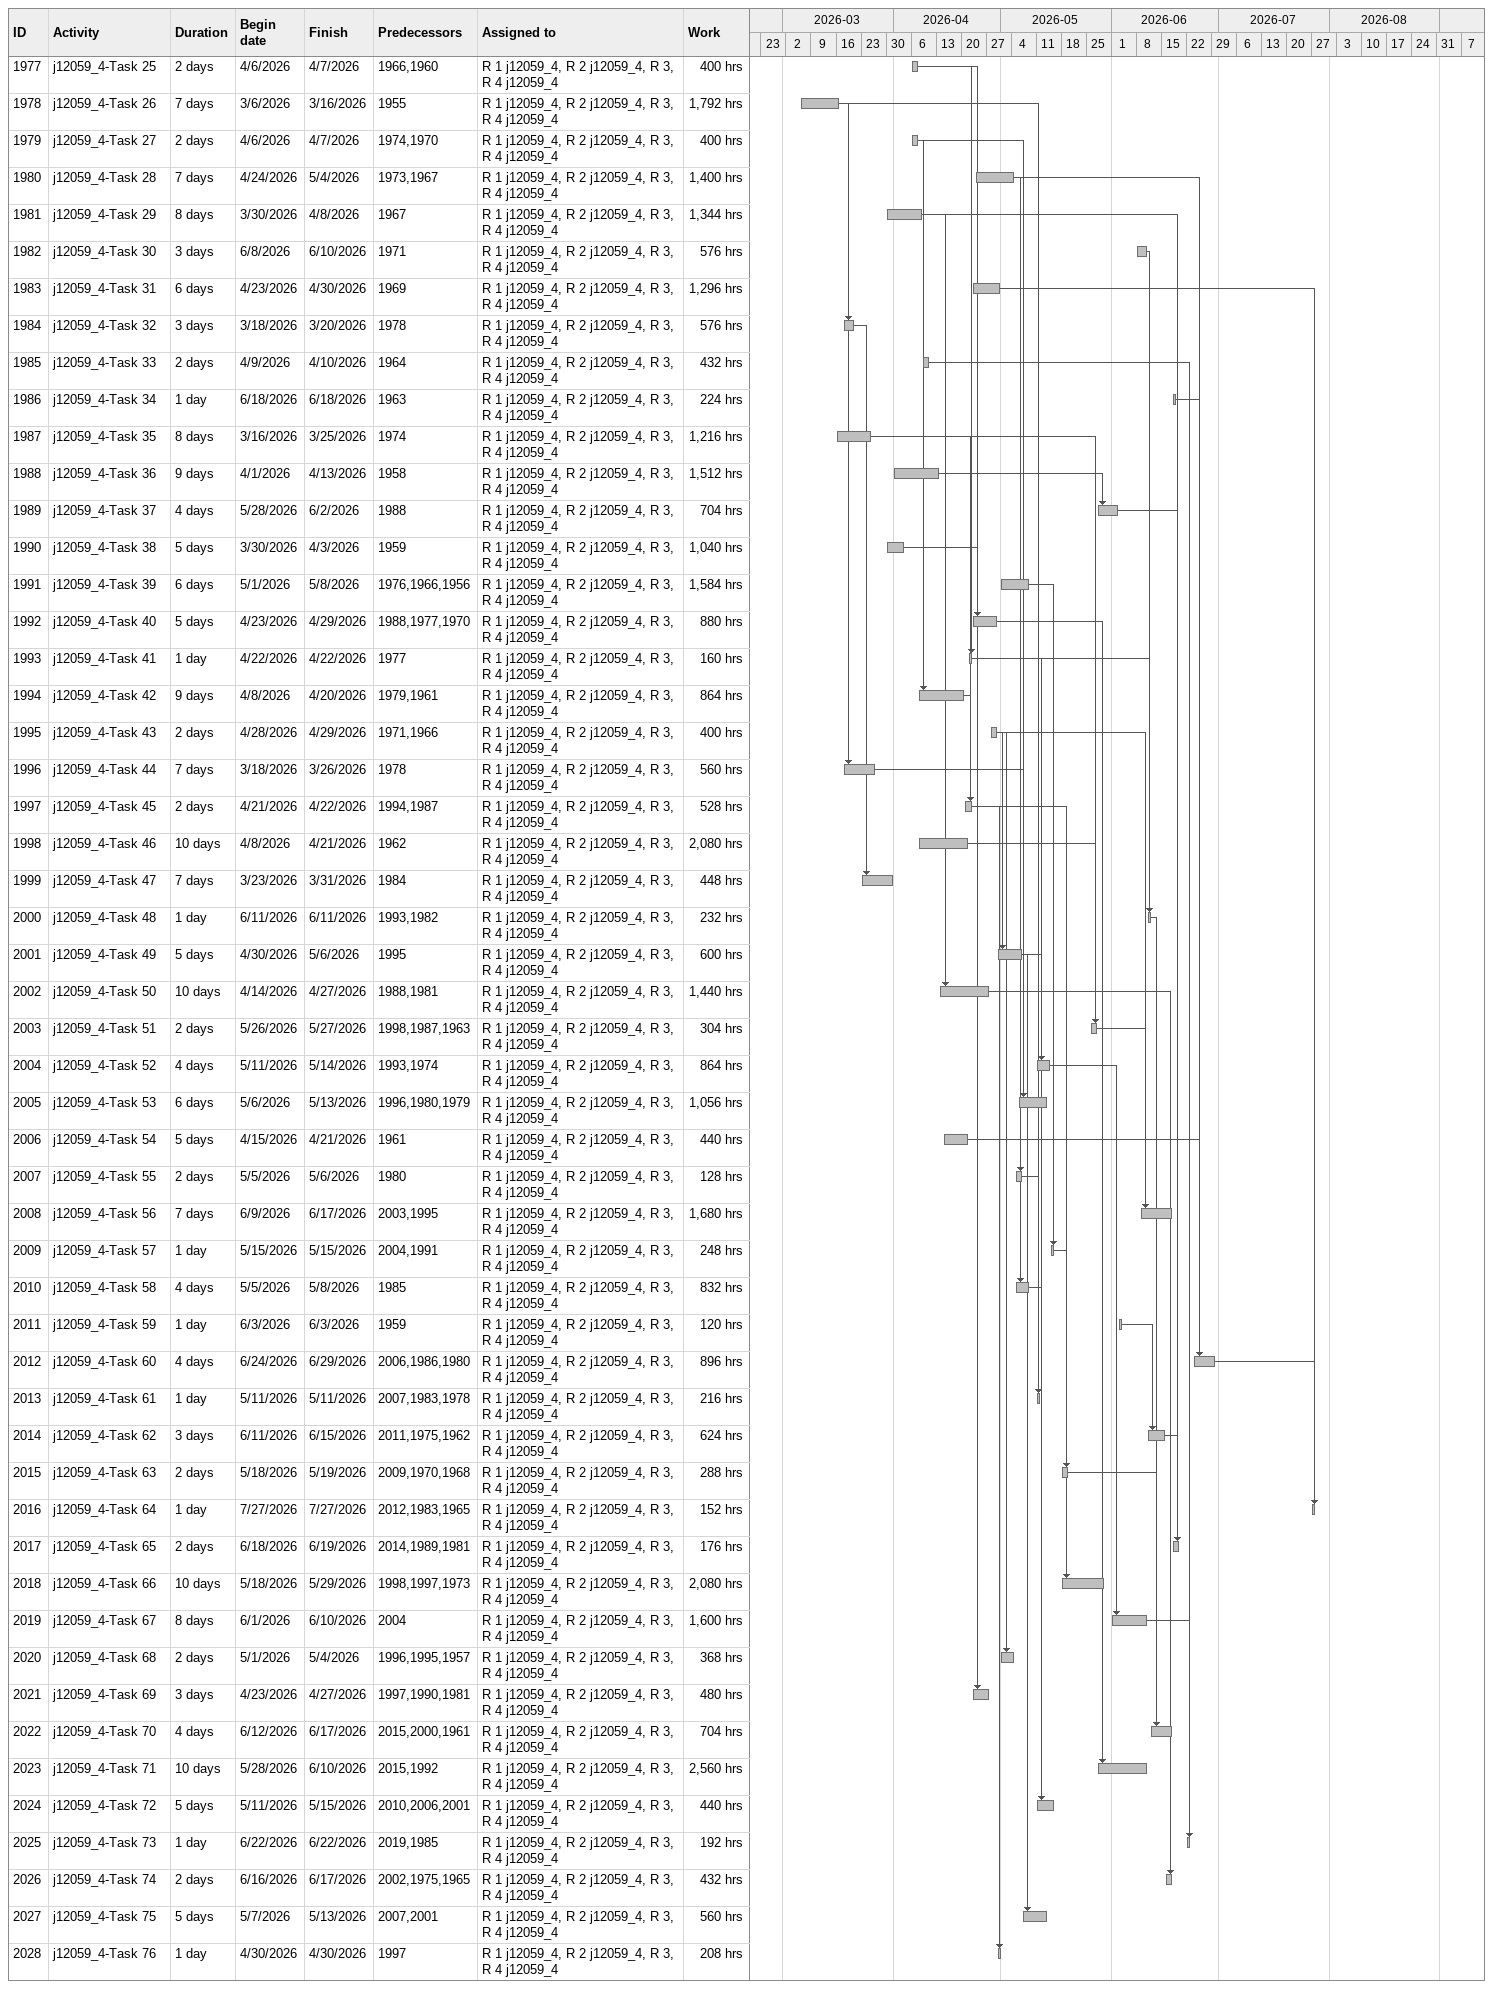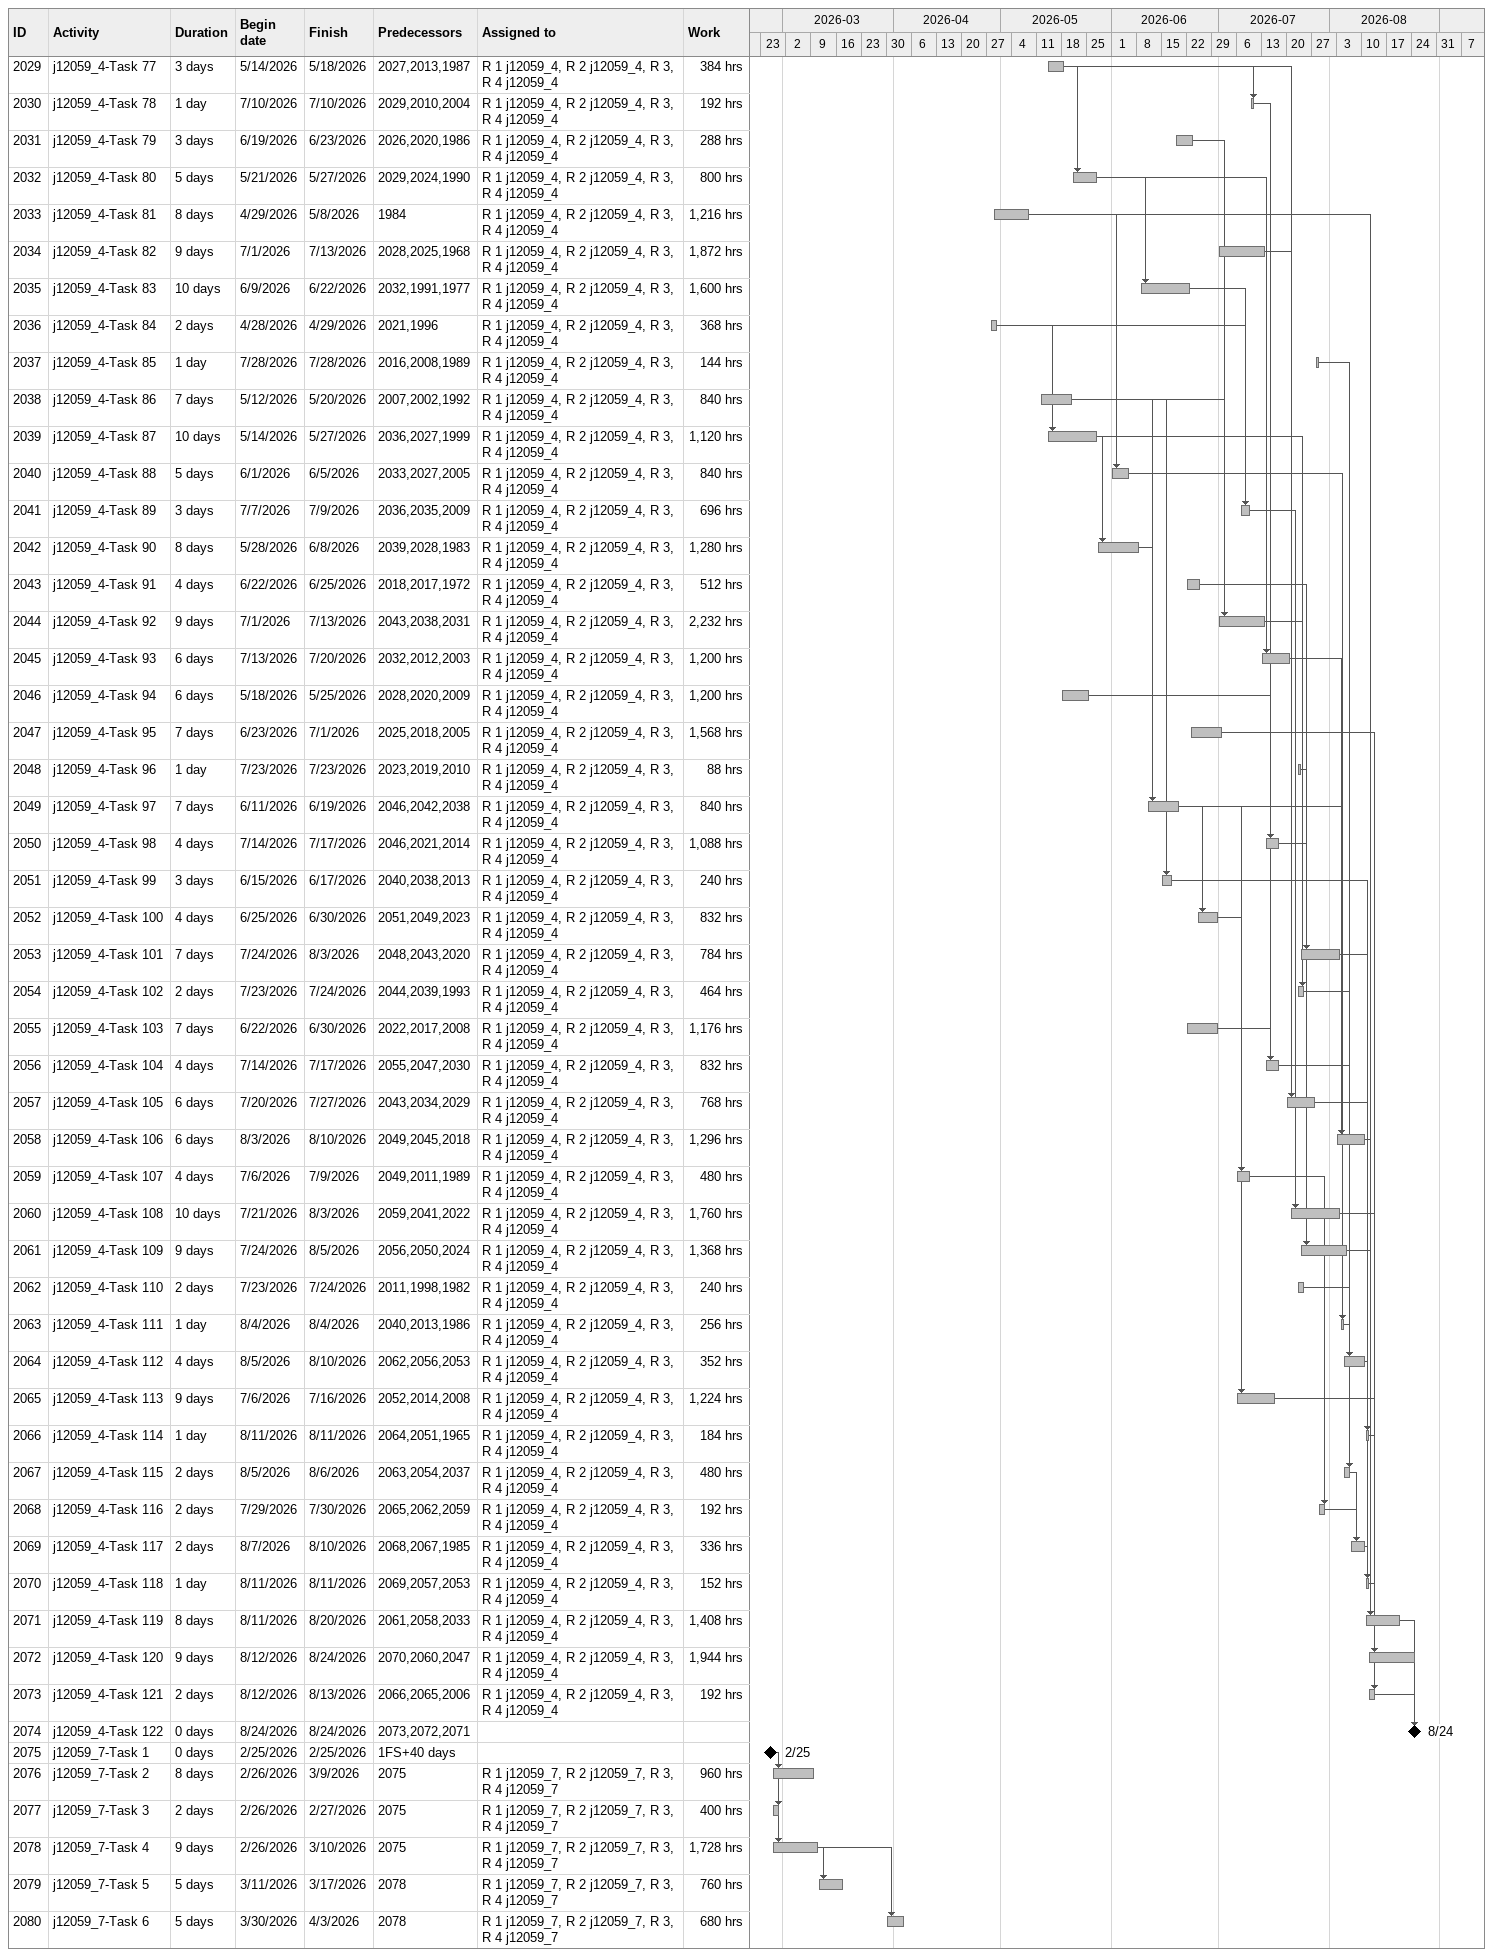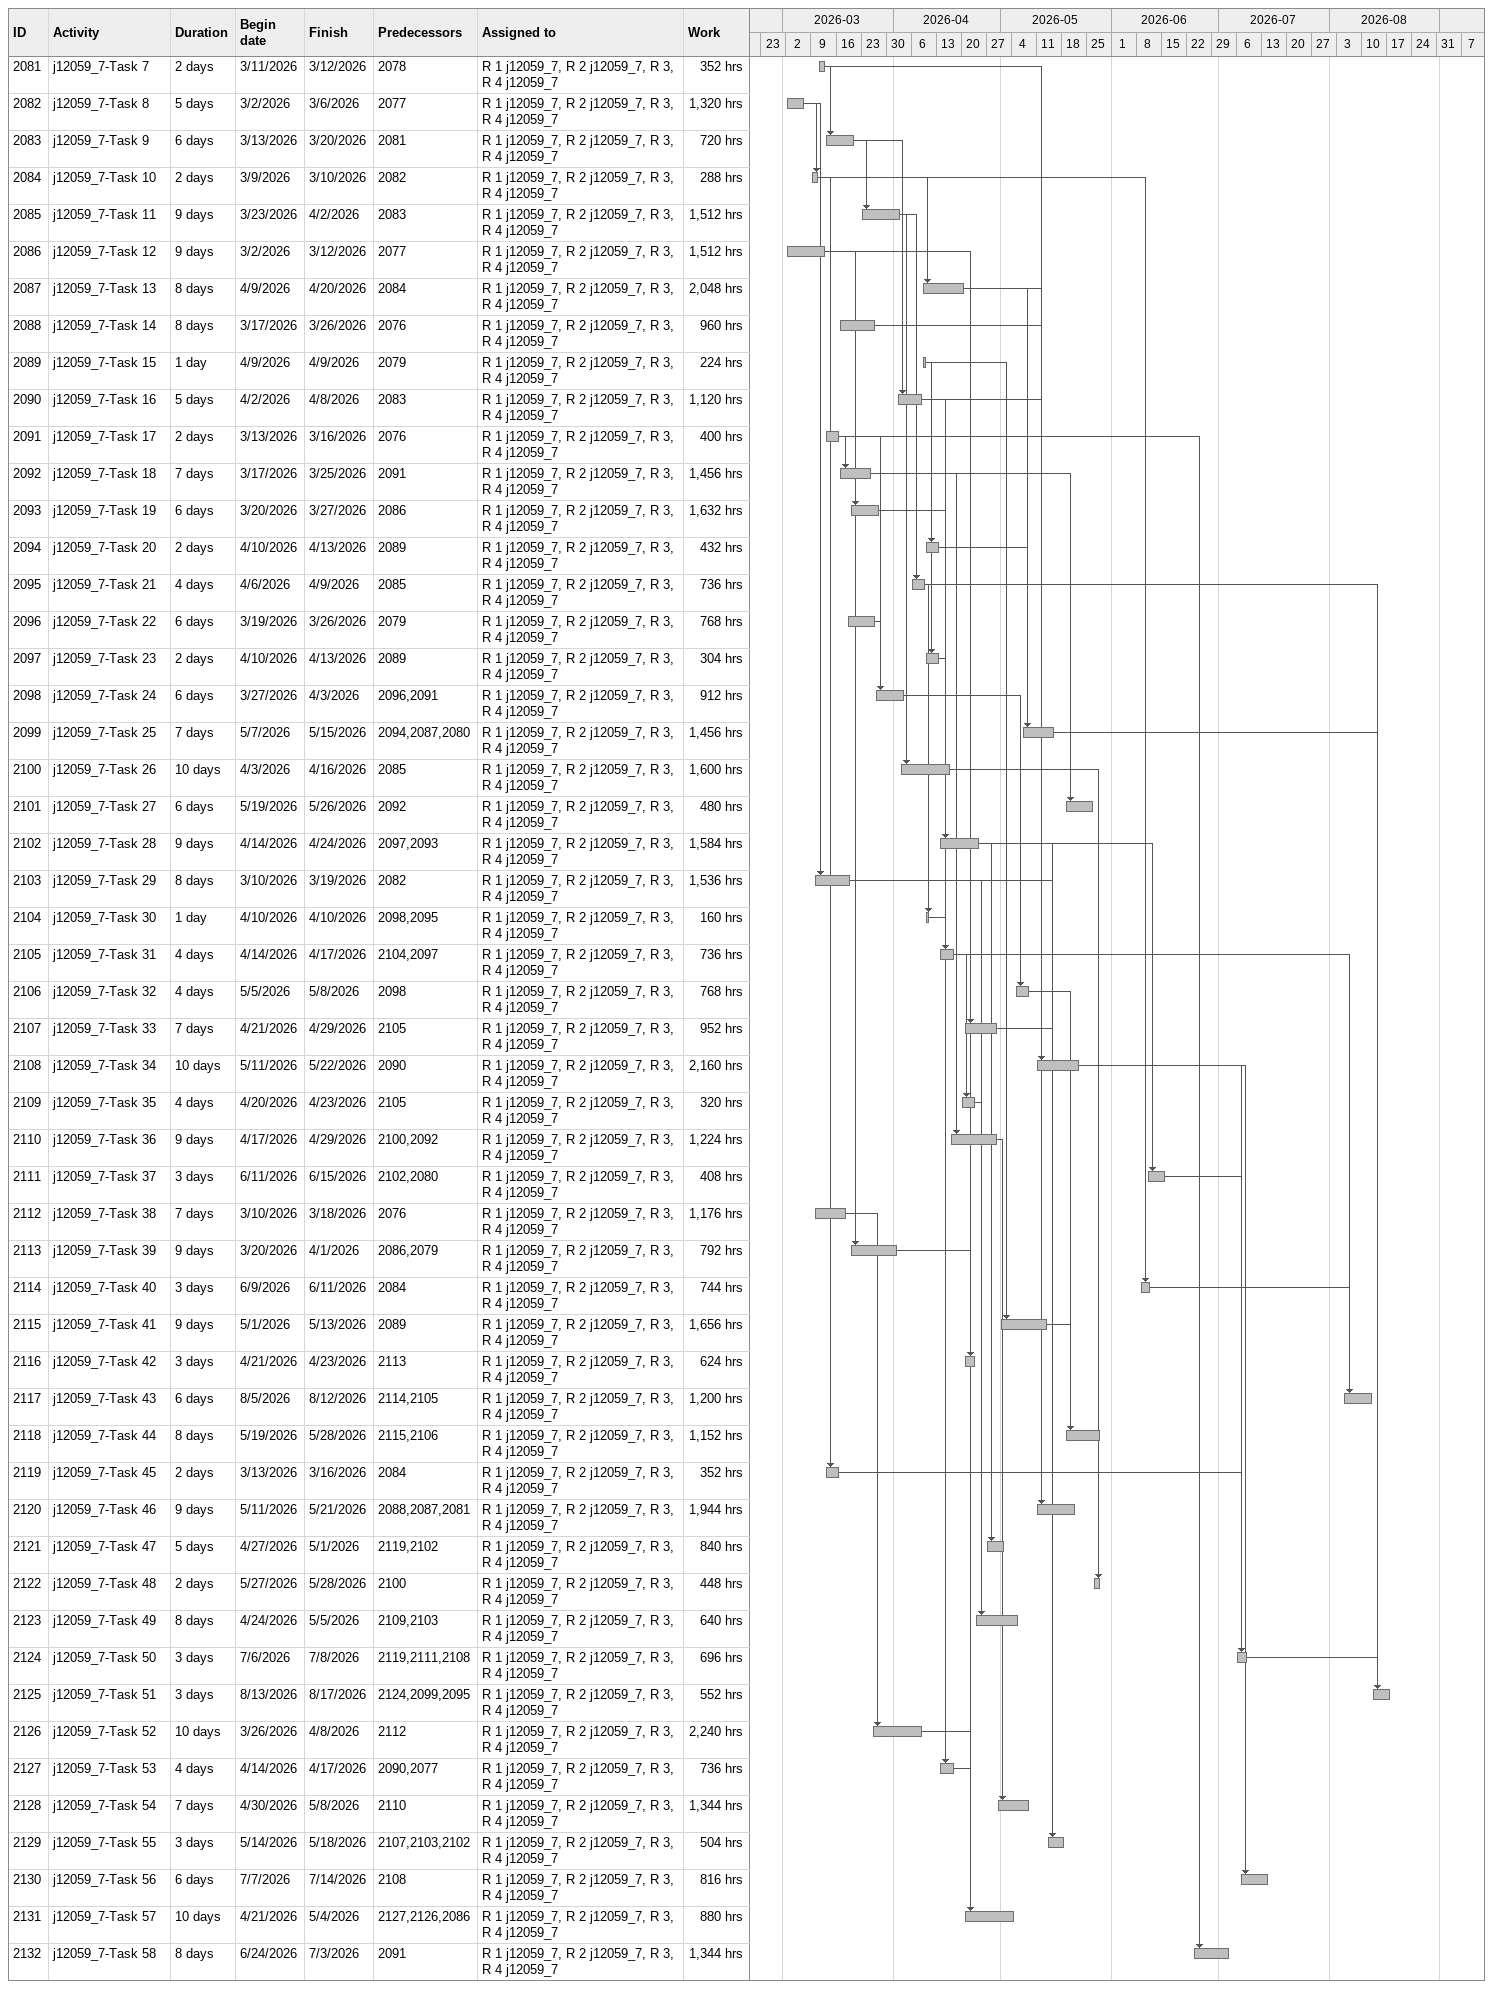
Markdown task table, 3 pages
| ID | Task | Duration | Start | Finish | Predecessors | Resources | Work (h) |
|---|---|---|---|---|---|---|---|
| 1977 | j12059_4-Task 25 | 2d | 2026-04-06 | 2026-04-07 | 1966, 1960 | R 1 j12059_4, R 2 j12059_4, R 3, R 4 j12059_4 | 400 |
| 1978 | j12059_4-Task 26 | 7d | 2026-03-06 | 2026-03-16 | 1955 | R 1 j12059_4, R 2 j12059_4, R 3, R 4 j12059_4 | 1792 |
| 1979 | j12059_4-Task 27 | 2d | 2026-04-06 | 2026-04-07 | 1974, 1970 | R 1 j12059_4, R 2 j12059_4, R 3, R 4 j12059_4 | 400 |
| 1980 | j12059_4-Task 28 | 7d | 2026-04-24 | 2026-05-04 | 1973, 1967 | R 1 j12059_4, R 2 j12059_4, R 3, R 4 j12059_4 | 1400 |
| 1981 | j12059_4-Task 29 | 8d | 2026-03-30 | 2026-04-08 | 1967 | R 1 j12059_4, R 2 j12059_4, R 3, R 4 j12059_4 | 1344 |
| 1982 | j12059_4-Task 30 | 3d | 2026-06-08 | 2026-06-10 | 1971 | R 1 j12059_4, R 2 j12059_4, R 3, R 4 j12059_4 | 576 |
| 1983 | j12059_4-Task 31 | 6d | 2026-04-23 | 2026-04-30 | 1969 | R 1 j12059_4, R 2 j12059_4, R 3, R 4 j12059_4 | 1296 |
| 1984 | j12059_4-Task 32 | 3d | 2026-03-18 | 2026-03-20 | 1978 | R 1 j12059_4, R 2 j12059_4, R 3, R 4 j12059_4 | 576 |
| 1985 | j12059_4-Task 33 | 2d | 2026-04-09 | 2026-04-10 | 1964 | R 1 j12059_4, R 2 j12059_4, R 3, R 4 j12059_4 | 432 |
| 1986 | j12059_4-Task 34 | 1d | 2026-06-18 | 2026-06-18 | 1963 | R 1 j12059_4, R 2 j12059_4, R 3, R 4 j12059_4 | 224 |
| 1987 | j12059_4-Task 35 | 8d | 2026-03-16 | 2026-03-25 | 1974 | R 1 j12059_4, R 2 j12059_4, R 3, R 4 j12059_4 | 1216 |
| 1988 | j12059_4-Task 36 | 9d | 2026-04-01 | 2026-04-13 | 1958 | R 1 j12059_4, R 2 j12059_4, R 3, R 4 j12059_4 | 1512 |
| 1989 | j12059_4-Task 37 | 4d | 2026-05-28 | 2026-06-02 | 1988 | R 1 j12059_4, R 2 j12059_4, R 3, R 4 j12059_4 | 704 |
| 1990 | j12059_4-Task 38 | 5d | 2026-03-30 | 2026-04-03 | 1959 | R 1 j12059_4, R 2 j12059_4, R 3, R 4 j12059_4 | 1040 |
| 1991 | j12059_4-Task 39 | 6d | 2026-05-01 | 2026-05-08 | 1976, 1966, 1956 | R 1 j12059_4, R 2 j12059_4, R 3, R 4 j12059_4 | 1584 |
| 1992 | j12059_4-Task 40 | 5d | 2026-04-23 | 2026-04-29 | 1988, 1977, 1970 | R 1 j12059_4, R 2 j12059_4, R 3, R 4 j12059_4 | 880 |
| 1993 | j12059_4-Task 41 | 1d | 2026-04-22 | 2026-04-22 | 1977 | R 1 j12059_4, R 2 j12059_4, R 3, R 4 j12059_4 | 160 |
| 1994 | j12059_4-Task 42 | 9d | 2026-04-08 | 2026-04-20 | 1979, 1961 | R 1 j12059_4, R 2 j12059_4, R 3, R 4 j12059_4 | 864 |
| 1995 | j12059_4-Task 43 | 2d | 2026-04-28 | 2026-04-29 | 1971, 1966 | R 1 j12059_4, R 2 j12059_4, R 3, R 4 j12059_4 | 400 |
| 1996 | j12059_4-Task 44 | 7d | 2026-03-18 | 2026-03-26 | 1978 | R 1 j12059_4, R 2 j12059_4, R 3, R 4 j12059_4 | 560 |
| 1997 | j12059_4-Task 45 | 2d | 2026-04-21 | 2026-04-22 | 1994, 1987 | R 1 j12059_4, R 2 j12059_4, R 3, R 4 j12059_4 | 528 |
| 1998 | j12059_4-Task 46 | 10d | 2026-04-08 | 2026-04-21 | 1962 | R 1 j12059_4, R 2 j12059_4, R 3, R 4 j12059_4 | 2080 |
| 1999 | j12059_4-Task 47 | 7d | 2026-03-23 | 2026-03-31 | 1984 | R 1 j12059_4, R 2 j12059_4, R 3, R 4 j12059_4 | 448 |
| 2000 | j12059_4-Task 48 | 1d | 2026-06-11 | 2026-06-11 | 1993, 1982 | R 1 j12059_4, R 2 j12059_4, R 3, R 4 j12059_4 | 232 |
| 2001 | j12059_4-Task 49 | 5d | 2026-04-30 | 2026-05-06 | 1995 | R 1 j12059_4, R 2 j12059_4, R 3, R 4 j12059_4 | 600 |
| 2002 | j12059_4-Task 50 | 10d | 2026-04-14 | 2026-04-27 | 1988, 1981 | R 1 j12059_4, R 2 j12059_4, R 3, R 4 j12059_4 | 1440 |
| 2003 | j12059_4-Task 51 | 2d | 2026-05-26 | 2026-05-27 | 1998, 1987, 1963 | R 1 j12059_4, R 2 j12059_4, R 3, R 4 j12059_4 | 304 |
| 2004 | j12059_4-Task 52 | 4d | 2026-05-11 | 2026-05-14 | 1993, 1974 | R 1 j12059_4, R 2 j12059_4, R 3, R 4 j12059_4 | 864 |
| 2005 | j12059_4-Task 53 | 6d | 2026-05-06 | 2026-05-13 | 1996, 1980, 1979 | R 1 j12059_4, R 2 j12059_4, R 3, R 4 j12059_4 | 1056 |
| 2006 | j12059_4-Task 54 | 5d | 2026-04-15 | 2026-04-21 | 1961 | R 1 j12059_4, R 2 j12059_4, R 3, R 4 j12059_4 | 440 |
| 2007 | j12059_4-Task 55 | 2d | 2026-05-05 | 2026-05-06 | 1980 | R 1 j12059_4, R 2 j12059_4, R 3, R 4 j12059_4 | 128 |
| 2008 | j12059_4-Task 56 | 7d | 2026-06-09 | 2026-06-17 | 2003, 1995 | R 1 j12059_4, R 2 j12059_4, R 3, R 4 j12059_4 | 1680 |
| 2009 | j12059_4-Task 57 | 1d | 2026-05-15 | 2026-05-15 | 2004, 1991 | R 1 j12059_4, R 2 j12059_4, R 3, R 4 j12059_4 | 248 |
| 2010 | j12059_4-Task 58 | 4d | 2026-05-05 | 2026-05-08 | 1985 | R 1 j12059_4, R 2 j12059_4, R 3, R 4 j12059_4 | 832 |
| 2011 | j12059_4-Task 59 | 1d | 2026-06-03 | 2026-06-03 | 1959 | R 1 j12059_4, R 2 j12059_4, R 3, R 4 j12059_4 | 120 |
| 2012 | j12059_4-Task 60 | 4d | 2026-06-24 | 2026-06-29 | 2006, 1986, 1980 | R 1 j12059_4, R 2 j12059_4, R 3, R 4 j12059_4 | 896 |
| 2013 | j12059_4-Task 61 | 1d | 2026-05-11 | 2026-05-11 | 2007, 1983, 1978 | R 1 j12059_4, R 2 j12059_4, R 3, R 4 j12059_4 | 216 |
| 2014 | j12059_4-Task 62 | 3d | 2026-06-11 | 2026-06-15 | 2011, 1975, 1962 | R 1 j12059_4, R 2 j12059_4, R 3, R 4 j12059_4 | 624 |
| 2015 | j12059_4-Task 63 | 2d | 2026-05-18 | 2026-05-19 | 2009, 1970, 1968 | R 1 j12059_4, R 2 j12059_4, R 3, R 4 j12059_4 | 288 |
| 2016 | j12059_4-Task 64 | 1d | 2026-07-27 | 2026-07-27 | 2012, 1983, 1965 | R 1 j12059_4, R 2 j12059_4, R 3, R 4 j12059_4 | 152 |
| 2017 | j12059_4-Task 65 | 2d | 2026-06-18 | 2026-06-19 | 2014, 1989, 1981 | R 1 j12059_4, R 2 j12059_4, R 3, R 4 j12059_4 | 176 |
| 2018 | j12059_4-Task 66 | 10d | 2026-05-18 | 2026-05-29 | 1998, 1997, 1973 | R 1 j12059_4, R 2 j12059_4, R 3, R 4 j12059_4 | 2080 |
| 2019 | j12059_4-Task 67 | 8d | 2026-06-01 | 2026-06-10 | 2004 | R 1 j12059_4, R 2 j12059_4, R 3, R 4 j12059_4 | 1600 |
| 2020 | j12059_4-Task 68 | 2d | 2026-05-01 | 2026-05-04 | 1996, 1995, 1957 | R 1 j12059_4, R 2 j12059_4, R 3, R 4 j12059_4 | 368 |
| 2021 | j12059_4-Task 69 | 3d | 2026-04-23 | 2026-04-27 | 1997, 1990, 1981 | R 1 j12059_4, R 2 j12059_4, R 3, R 4 j12059_4 | 480 |
| 2022 | j12059_4-Task 70 | 4d | 2026-06-12 | 2026-06-17 | 2015, 2000, 1961 | R 1 j12059_4, R 2 j12059_4, R 3, R 4 j12059_4 | 704 |
| 2023 | j12059_4-Task 71 | 10d | 2026-05-28 | 2026-06-10 | 2015, 1992 | R 1 j12059_4, R 2 j12059_4, R 3, R 4 j12059_4 | 2560 |
| 2024 | j12059_4-Task 72 | 5d | 2026-05-11 | 2026-05-15 | 2010, 2006, 2001 | R 1 j12059_4, R 2 j12059_4, R 3, R 4 j12059_4 | 440 |
| 2025 | j12059_4-Task 73 | 1d | 2026-06-22 | 2026-06-22 | 2019, 1985 | R 1 j12059_4, R 2 j12059_4, R 3, R 4 j12059_4 | 192 |
| 2026 | j12059_4-Task 74 | 2d | 2026-06-16 | 2026-06-17 | 2002, 1975, 1965 | R 1 j12059_4, R 2 j12059_4, R 3, R 4 j12059_4 | 432 |
| 2027 | j12059_4-Task 75 | 5d | 2026-05-07 | 2026-05-13 | 2007, 2001 | R 1 j12059_4, R 2 j12059_4, R 3, R 4 j12059_4 | 560 |
| 2028 | j12059_4-Task 76 | 1d | 2026-04-30 | 2026-04-30 | 1997 | R 1 j12059_4, R 2 j12059_4, R 3, R 4 j12059_4 | 208 |
| 2029 | j12059_4-Task 77 | 3d | 2026-05-14 | 2026-05-18 | 2027, 2013, 1987 | R 1 j12059_4, R 2 j12059_4, R 3, R 4 j12059_4 | 384 |
| 2030 | j12059_4-Task 78 | 1d | 2026-07-10 | 2026-07-10 | 2029, 2010, 2004 | R 1 j12059_4, R 2 j12059_4, R 3, R 4 j12059_4 | 192 |
| 2031 | j12059_4-Task 79 | 3d | 2026-06-19 | 2026-06-23 | 2026, 2020, 1986 | R 1 j12059_4, R 2 j12059_4, R 3, R 4 j12059_4 | 288 |
| 2032 | j12059_4-Task 80 | 5d | 2026-05-21 | 2026-05-27 | 2029, 2024, 1990 | R 1 j12059_4, R 2 j12059_4, R 3, R 4 j12059_4 | 800 |
| 2033 | j12059_4-Task 81 | 8d | 2026-04-29 | 2026-05-08 | 1984 | R 1 j12059_4, R 2 j12059_4, R 3, R 4 j12059_4 | 1216 |
| 2034 | j12059_4-Task 82 | 9d | 2026-07-01 | 2026-07-13 | 2028, 2025, 1968 | R 1 j12059_4, R 2 j12059_4, R 3, R 4 j12059_4 | 1872 |
| 2035 | j12059_4-Task 83 | 10d | 2026-06-09 | 2026-06-22 | 2032, 1991, 1977 | R 1 j12059_4, R 2 j12059_4, R 3, R 4 j12059_4 | 1600 |
| 2036 | j12059_4-Task 84 | 2d | 2026-04-28 | 2026-04-29 | 2021, 1996 | R 1 j12059_4, R 2 j12059_4, R 3, R 4 j12059_4 | 368 |
| 2037 | j12059_4-Task 85 | 1d | 2026-07-28 | 2026-07-28 | 2016, 2008, 1989 | R 1 j12059_4, R 2 j12059_4, R 3, R 4 j12059_4 | 144 |
| 2038 | j12059_4-Task 86 | 7d | 2026-05-12 | 2026-05-20 | 2007, 2002, 1992 | R 1 j12059_4, R 2 j12059_4, R 3, R 4 j12059_4 | 840 |
| 2039 | j12059_4-Task 87 | 10d | 2026-05-14 | 2026-05-27 | 2036, 2027, 1999 | R 1 j12059_4, R 2 j12059_4, R 3, R 4 j12059_4 | 1120 |
| 2040 | j12059_4-Task 88 | 5d | 2026-06-01 | 2026-06-05 | 2033, 2027, 2005 | R 1 j12059_4, R 2 j12059_4, R 3, R 4 j12059_4 | 840 |
| 2041 | j12059_4-Task 89 | 3d | 2026-07-07 | 2026-07-09 | 2036, 2035, 2009 | R 1 j12059_4, R 2 j12059_4, R 3, R 4 j12059_4 | 696 |
| 2042 | j12059_4-Task 90 | 8d | 2026-05-28 | 2026-06-08 | 2039, 2028, 1983 | R 1 j12059_4, R 2 j12059_4, R 3, R 4 j12059_4 | 1280 |
| 2043 | j12059_4-Task 91 | 4d | 2026-06-22 | 2026-06-25 | 2018, 2017, 1972 | R 1 j12059_4, R 2 j12059_4, R 3, R 4 j12059_4 | 512 |
| 2044 | j12059_4-Task 92 | 9d | 2026-07-01 | 2026-07-13 | 2043, 2038, 2031 | R 1 j12059_4, R 2 j12059_4, R 3, R 4 j12059_4 | 2232 |
| 2045 | j12059_4-Task 93 | 6d | 2026-07-13 | 2026-07-20 | 2032, 2012, 2003 | R 1 j12059_4, R 2 j12059_4, R 3, R 4 j12059_4 | 1200 |
| 2046 | j12059_4-Task 94 | 6d | 2026-05-18 | 2026-05-25 | 2028, 2020, 2009 | R 1 j12059_4, R 2 j12059_4, R 3, R 4 j12059_4 | 1200 |
| 2047 | j12059_4-Task 95 | 7d | 2026-06-23 | 2026-07-01 | 2025, 2018, 2005 | R 1 j12059_4, R 2 j12059_4, R 3, R 4 j12059_4 | 1568 |
| 2048 | j12059_4-Task 96 | 1d | 2026-07-23 | 2026-07-23 | 2023, 2019, 2010 | R 1 j12059_4, R 2 j12059_4, R 3, R 4 j12059_4 | 88 |
| 2049 | j12059_4-Task 97 | 7d | 2026-06-11 | 2026-06-19 | 2046, 2042, 2038 | R 1 j12059_4, R 2 j12059_4, R 3, R 4 j12059_4 | 840 |
| 2050 | j12059_4-Task 98 | 4d | 2026-07-14 | 2026-07-17 | 2046, 2021, 2014 | R 1 j12059_4, R 2 j12059_4, R 3, R 4 j12059_4 | 1088 |
| 2051 | j12059_4-Task 99 | 3d | 2026-06-15 | 2026-06-17 | 2040, 2038, 2013 | R 1 j12059_4, R 2 j12059_4, R 3, R 4 j12059_4 | 240 |
| 2052 | j12059_4-Task 100 | 4d | 2026-06-25 | 2026-06-30 | 2051, 2049, 2023 | R 1 j12059_4, R 2 j12059_4, R 3, R 4 j12059_4 | 832 |
| 2053 | j12059_4-Task 101 | 7d | 2026-07-24 | 2026-08-03 | 2048, 2043, 2020 | R 1 j12059_4, R 2 j12059_4, R 3, R 4 j12059_4 | 784 |
| 2054 | j12059_4-Task 102 | 2d | 2026-07-23 | 2026-07-24 | 2044, 2039, 1993 | R 1 j12059_4, R 2 j12059_4, R 3, R 4 j12059_4 | 464 |
| 2055 | j12059_4-Task 103 | 7d | 2026-06-22 | 2026-06-30 | 2022, 2017, 2008 | R 1 j12059_4, R 2 j12059_4, R 3, R 4 j12059_4 | 1176 |
| 2056 | j12059_4-Task 104 | 4d | 2026-07-14 | 2026-07-17 | 2055, 2047, 2030 | R 1 j12059_4, R 2 j12059_4, R 3, R 4 j12059_4 | 832 |
| 2057 | j12059_4-Task 105 | 6d | 2026-07-20 | 2026-07-27 | 2043, 2034, 2029 | R 1 j12059_4, R 2 j12059_4, R 3, R 4 j12059_4 | 768 |
| 2058 | j12059_4-Task 106 | 6d | 2026-08-03 | 2026-08-10 | 2049, 2045, 2018 | R 1 j12059_4, R 2 j12059_4, R 3, R 4 j12059_4 | 1296 |
| 2059 | j12059_4-Task 107 | 4d | 2026-07-06 | 2026-07-09 | 2049, 2011, 1989 | R 1 j12059_4, R 2 j12059_4, R 3, R 4 j12059_4 | 480 |
| 2060 | j12059_4-Task 108 | 10d | 2026-07-21 | 2026-08-03 | 2059, 2041, 2022 | R 1 j12059_4, R 2 j12059_4, R 3, R 4 j12059_4 | 1760 |
| 2061 | j12059_4-Task 109 | 9d | 2026-07-24 | 2026-08-05 | 2056, 2050, 2024 | R 1 j12059_4, R 2 j12059_4, R 3, R 4 j12059_4 | 1368 |
| 2062 | j12059_4-Task 110 | 2d | 2026-07-23 | 2026-07-24 | 2011, 1998, 1982 | R 1 j12059_4, R 2 j12059_4, R 3, R 4 j12059_4 | 240 |
| 2063 | j12059_4-Task 111 | 1d | 2026-08-04 | 2026-08-04 | 2040, 2013, 1986 | R 1 j12059_4, R 2 j12059_4, R 3, R 4 j12059_4 | 256 |
| 2064 | j12059_4-Task 112 | 4d | 2026-08-05 | 2026-08-10 | 2062, 2056, 2053 | R 1 j12059_4, R 2 j12059_4, R 3, R 4 j12059_4 | 352 |
| 2065 | j12059_4-Task 113 | 9d | 2026-07-06 | 2026-07-16 | 2052, 2014, 2008 | R 1 j12059_4, R 2 j12059_4, R 3, R 4 j12059_4 | 1224 |
| 2066 | j12059_4-Task 114 | 1d | 2026-08-11 | 2026-08-11 | 2064, 2051, 1965 | R 1 j12059_4, R 2 j12059_4, R 3, R 4 j12059_4 | 184 |
| 2067 | j12059_4-Task 115 | 2d | 2026-08-05 | 2026-08-06 | 2063, 2054, 2037 | R 1 j12059_4, R 2 j12059_4, R 3, R 4 j12059_4 | 480 |
| 2068 | j12059_4-Task 116 | 2d | 2026-07-29 | 2026-07-30 | 2065, 2062, 2059 | R 1 j12059_4, R 2 j12059_4, R 3, R 4 j12059_4 | 192 |
| 2069 | j12059_4-Task 117 | 2d | 2026-08-07 | 2026-08-10 | 2068, 2067, 1985 | R 1 j12059_4, R 2 j12059_4, R 3, R 4 j12059_4 | 336 |
| 2070 | j12059_4-Task 118 | 1d | 2026-08-11 | 2026-08-11 | 2069, 2057, 2053 | R 1 j12059_4, R 2 j12059_4, R 3, R 4 j12059_4 | 152 |
| 2071 | j12059_4-Task 119 | 8d | 2026-08-11 | 2026-08-20 | 2061, 2058, 2033 | R 1 j12059_4, R 2 j12059_4, R 3, R 4 j12059_4 | 1408 |
| 2072 | j12059_4-Task 120 | 9d | 2026-08-12 | 2026-08-24 | 2070, 2060, 2047 | R 1 j12059_4, R 2 j12059_4, R 3, R 4 j12059_4 | 1944 |
| 2073 | j12059_4-Task 121 | 2d | 2026-08-12 | 2026-08-13 | 2066, 2065, 2006 | R 1 j12059_4, R 2 j12059_4, R 3, R 4 j12059_4 | 192 |
| 2074 | j12059_4-Task 122 | 0d | 2026-08-24 | 2026-08-24 | 2073, 2072, 2071 |  |  |
| 2075 | j12059_7-Task 1 | 0d | 2026-02-25 | 2026-02-25 | 1FS+40d |  |  |
| 2076 | j12059_7-Task 2 | 8d | 2026-02-26 | 2026-03-09 | 2075 | R 1 j12059_7, R 2 j12059_7, R 3, R 4 j12059_7 | 960 |
| 2077 | j12059_7-Task 3 | 2d | 2026-02-26 | 2026-02-27 | 2075 | R 1 j12059_7, R 2 j12059_7, R 3, R 4 j12059_7 | 400 |
| 2078 | j12059_7-Task 4 | 9d | 2026-02-26 | 2026-03-10 | 2075 | R 1 j12059_7, R 2 j12059_7, R 3, R 4 j12059_7 | 1728 |
| 2079 | j12059_7-Task 5 | 5d | 2026-03-11 | 2026-03-17 | 2078 | R 1 j12059_7, R 2 j12059_7, R 3, R 4 j12059_7 | 760 |
| 2080 | j12059_7-Task 6 | 5d | 2026-03-30 | 2026-04-03 | 2078 | R 1 j12059_7, R 2 j12059_7, R 3, R 4 j12059_7 | 680 |
| 2081 | j12059_7-Task 7 | 2d | 2026-03-11 | 2026-03-12 | 2078 | R 1 j12059_7, R 2 j12059_7, R 3, R 4 j12059_7 | 352 |
| 2082 | j12059_7-Task 8 | 5d | 2026-03-02 | 2026-03-06 | 2077 | R 1 j12059_7, R 2 j12059_7, R 3, R 4 j12059_7 | 1320 |
| 2083 | j12059_7-Task 9 | 6d | 2026-03-13 | 2026-03-20 | 2081 | R 1 j12059_7, R 2 j12059_7, R 3, R 4 j12059_7 | 720 |
| 2084 | j12059_7-Task 10 | 2d | 2026-03-09 | 2026-03-10 | 2082 | R 1 j12059_7, R 2 j12059_7, R 3, R 4 j12059_7 | 288 |
| 2085 | j12059_7-Task 11 | 9d | 2026-03-23 | 2026-04-02 | 2083 | R 1 j12059_7, R 2 j12059_7, R 3, R 4 j12059_7 | 1512 |
| 2086 | j12059_7-Task 12 | 9d | 2026-03-02 | 2026-03-12 | 2077 | R 1 j12059_7, R 2 j12059_7, R 3, R 4 j12059_7 | 1512 |
| 2087 | j12059_7-Task 13 | 8d | 2026-04-09 | 2026-04-20 | 2084 | R 1 j12059_7, R 2 j12059_7, R 3, R 4 j12059_7 | 2048 |
| 2088 | j12059_7-Task 14 | 8d | 2026-03-17 | 2026-03-26 | 2076 | R 1 j12059_7, R 2 j12059_7, R 3, R 4 j12059_7 | 960 |
| 2089 | j12059_7-Task 15 | 1d | 2026-04-09 | 2026-04-09 | 2079 | R 1 j12059_7, R 2 j12059_7, R 3, R 4 j12059_7 | 224 |
| 2090 | j12059_7-Task 16 | 5d | 2026-04-02 | 2026-04-08 | 2083 | R 1 j12059_7, R 2 j12059_7, R 3, R 4 j12059_7 | 1120 |
| 2091 | j12059_7-Task 17 | 2d | 2026-03-13 | 2026-03-16 | 2076 | R 1 j12059_7, R 2 j12059_7, R 3, R 4 j12059_7 | 400 |
| 2092 | j12059_7-Task 18 | 7d | 2026-03-17 | 2026-03-25 | 2091 | R 1 j12059_7, R 2 j12059_7, R 3, R 4 j12059_7 | 1456 |
| 2093 | j12059_7-Task 19 | 6d | 2026-03-20 | 2026-03-27 | 2086 | R 1 j12059_7, R 2 j12059_7, R 3, R 4 j12059_7 | 1632 |
| 2094 | j12059_7-Task 20 | 2d | 2026-04-10 | 2026-04-13 | 2089 | R 1 j12059_7, R 2 j12059_7, R 3, R 4 j12059_7 | 432 |
| 2095 | j12059_7-Task 21 | 4d | 2026-04-06 | 2026-04-09 | 2085 | R 1 j12059_7, R 2 j12059_7, R 3, R 4 j12059_7 | 736 |
| 2096 | j12059_7-Task 22 | 6d | 2026-03-19 | 2026-03-26 | 2079 | R 1 j12059_7, R 2 j12059_7, R 3, R 4 j12059_7 | 768 |
| 2097 | j12059_7-Task 23 | 2d | 2026-04-10 | 2026-04-13 | 2089 | R 1 j12059_7, R 2 j12059_7, R 3, R 4 j12059_7 | 304 |
| 2098 | j12059_7-Task 24 | 6d | 2026-03-27 | 2026-04-03 | 2096, 2091 | R 1 j12059_7, R 2 j12059_7, R 3, R 4 j12059_7 | 912 |
| 2099 | j12059_7-Task 25 | 7d | 2026-05-07 | 2026-05-15 | 2094, 2087, 2080 | R 1 j12059_7, R 2 j12059_7, R 3, R 4 j12059_7 | 1456 |
| 2100 | j12059_7-Task 26 | 10d | 2026-04-03 | 2026-04-16 | 2085 | R 1 j12059_7, R 2 j12059_7, R 3, R 4 j12059_7 | 1600 |
| 2101 | j12059_7-Task 27 | 6d | 2026-05-19 | 2026-05-26 | 2092 | R 1 j12059_7, R 2 j12059_7, R 3, R 4 j12059_7 | 480 |
| 2102 | j12059_7-Task 28 | 9d | 2026-04-14 | 2026-04-24 | 2097, 2093 | R 1 j12059_7, R 2 j12059_7, R 3, R 4 j12059_7 | 1584 |
| 2103 | j12059_7-Task 29 | 8d | 2026-03-10 | 2026-03-19 | 2082 | R 1 j12059_7, R 2 j12059_7, R 3, R 4 j12059_7 | 1536 |
| 2104 | j12059_7-Task 30 | 1d | 2026-04-10 | 2026-04-10 | 2098, 2095 | R 1 j12059_7, R 2 j12059_7, R 3, R 4 j12059_7 | 160 |
| 2105 | j12059_7-Task 31 | 4d | 2026-04-14 | 2026-04-17 | 2104, 2097 | R 1 j12059_7, R 2 j12059_7, R 3, R 4 j12059_7 | 736 |
| 2106 | j12059_7-Task 32 | 4d | 2026-05-05 | 2026-05-08 | 2098 | R 1 j12059_7, R 2 j12059_7, R 3, R 4 j12059_7 | 768 |
| 2107 | j12059_7-Task 33 | 7d | 2026-04-21 | 2026-04-29 | 2105 | R 1 j12059_7, R 2 j12059_7, R 3, R 4 j12059_7 | 952 |
| 2108 | j12059_7-Task 34 | 10d | 2026-05-11 | 2026-05-22 | 2090 | R 1 j12059_7, R 2 j12059_7, R 3, R 4 j12059_7 | 2160 |
| 2109 | j12059_7-Task 35 | 4d | 2026-04-20 | 2026-04-23 | 2105 | R 1 j12059_7, R 2 j12059_7, R 3, R 4 j12059_7 | 320 |
| 2110 | j12059_7-Task 36 | 9d | 2026-04-17 | 2026-04-29 | 2100, 2092 | R 1 j12059_7, R 2 j12059_7, R 3, R 4 j12059_7 | 1224 |
| 2111 | j12059_7-Task 37 | 3d | 2026-06-11 | 2026-06-15 | 2102, 2080 | R 1 j12059_7, R 2 j12059_7, R 3, R 4 j12059_7 | 408 |
| 2112 | j12059_7-Task 38 | 7d | 2026-03-10 | 2026-03-18 | 2076 | R 1 j12059_7, R 2 j12059_7, R 3, R 4 j12059_7 | 1176 |
| 2113 | j12059_7-Task 39 | 9d | 2026-03-20 | 2026-04-01 | 2086, 2079 | R 1 j12059_7, R 2 j12059_7, R 3, R 4 j12059_7 | 792 |
| 2114 | j12059_7-Task 40 | 3d | 2026-06-09 | 2026-06-11 | 2084 | R 1 j12059_7, R 2 j12059_7, R 3, R 4 j12059_7 | 744 |
| 2115 | j12059_7-Task 41 | 9d | 2026-05-01 | 2026-05-13 | 2089 | R 1 j12059_7, R 2 j12059_7, R 3, R 4 j12059_7 | 1656 |
| 2116 | j12059_7-Task 42 | 3d | 2026-04-21 | 2026-04-23 | 2113 | R 1 j12059_7, R 2 j12059_7, R 3, R 4 j12059_7 | 624 |
| 2117 | j12059_7-Task 43 | 6d | 2026-08-05 | 2026-08-12 | 2114, 2105 | R 1 j12059_7, R 2 j12059_7, R 3, R 4 j12059_7 | 1200 |
| 2118 | j12059_7-Task 44 | 8d | 2026-05-19 | 2026-05-28 | 2115, 2106 | R 1 j12059_7, R 2 j12059_7, R 3, R 4 j12059_7 | 1152 |
| 2119 | j12059_7-Task 45 | 2d | 2026-03-13 | 2026-03-16 | 2084 | R 1 j12059_7, R 2 j12059_7, R 3, R 4 j12059_7 | 352 |
| 2120 | j12059_7-Task 46 | 9d | 2026-05-11 | 2026-05-21 | 2088, 2087, 2081 | R 1 j12059_7, R 2 j12059_7, R 3, R 4 j12059_7 | 1944 |
| 2121 | j12059_7-Task 47 | 5d | 2026-04-27 | 2026-05-01 | 2119, 2102 | R 1 j12059_7, R 2 j12059_7, R 3, R 4 j12059_7 | 840 |
| 2122 | j12059_7-Task 48 | 2d | 2026-05-27 | 2026-05-28 | 2100 | R 1 j12059_7, R 2 j12059_7, R 3, R 4 j12059_7 | 448 |
| 2123 | j12059_7-Task 49 | 8d | 2026-04-24 | 2026-05-05 | 2109, 2103 | R 1 j12059_7, R 2 j12059_7, R 3, R 4 j12059_7 | 640 |
| 2124 | j12059_7-Task 50 | 3d | 2026-07-06 | 2026-07-08 | 2119, 2111, 2108 | R 1 j12059_7, R 2 j12059_7, R 3, R 4 j12059_7 | 696 |
| 2125 | j12059_7-Task 51 | 3d | 2026-08-13 | 2026-08-17 | 2124, 2099, 2095 | R 1 j12059_7, R 2 j12059_7, R 3, R 4 j12059_7 | 552 |
| 2126 | j12059_7-Task 52 | 10d | 2026-03-26 | 2026-04-08 | 2112 | R 1 j12059_7, R 2 j12059_7, R 3, R 4 j12059_7 | 2240 |
| 2127 | j12059_7-Task 53 | 4d | 2026-04-14 | 2026-04-17 | 2090, 2077 | R 1 j12059_7, R 2 j12059_7, R 3, R 4 j12059_7 | 736 |
| 2128 | j12059_7-Task 54 | 7d | 2026-04-30 | 2026-05-08 | 2110 | R 1 j12059_7, R 2 j12059_7, R 3, R 4 j12059_7 | 1344 |
| 2129 | j12059_7-Task 55 | 3d | 2026-05-14 | 2026-05-18 | 2107, 2103, 2102 | R 1 j12059_7, R 2 j12059_7, R 3, R 4 j12059_7 | 504 |
| 2130 | j12059_7-Task 56 | 6d | 2026-07-07 | 2026-07-14 | 2108 | R 1 j12059_7, R 2 j12059_7, R 3, R 4 j12059_7 | 816 |
| 2131 | j12059_7-Task 57 | 10d | 2026-04-21 | 2026-05-04 | 2127, 2126, 2086 | R 1 j12059_7, R 2 j12059_7, R 3, R 4 j12059_7 | 880 |
| 2132 | j12059_7-Task 58 | 8d | 2026-06-24 | 2026-07-03 | 2091 | R 1 j12059_7, R 2 j12059_7, R 3, R 4 j12059_7 | 1344 |
